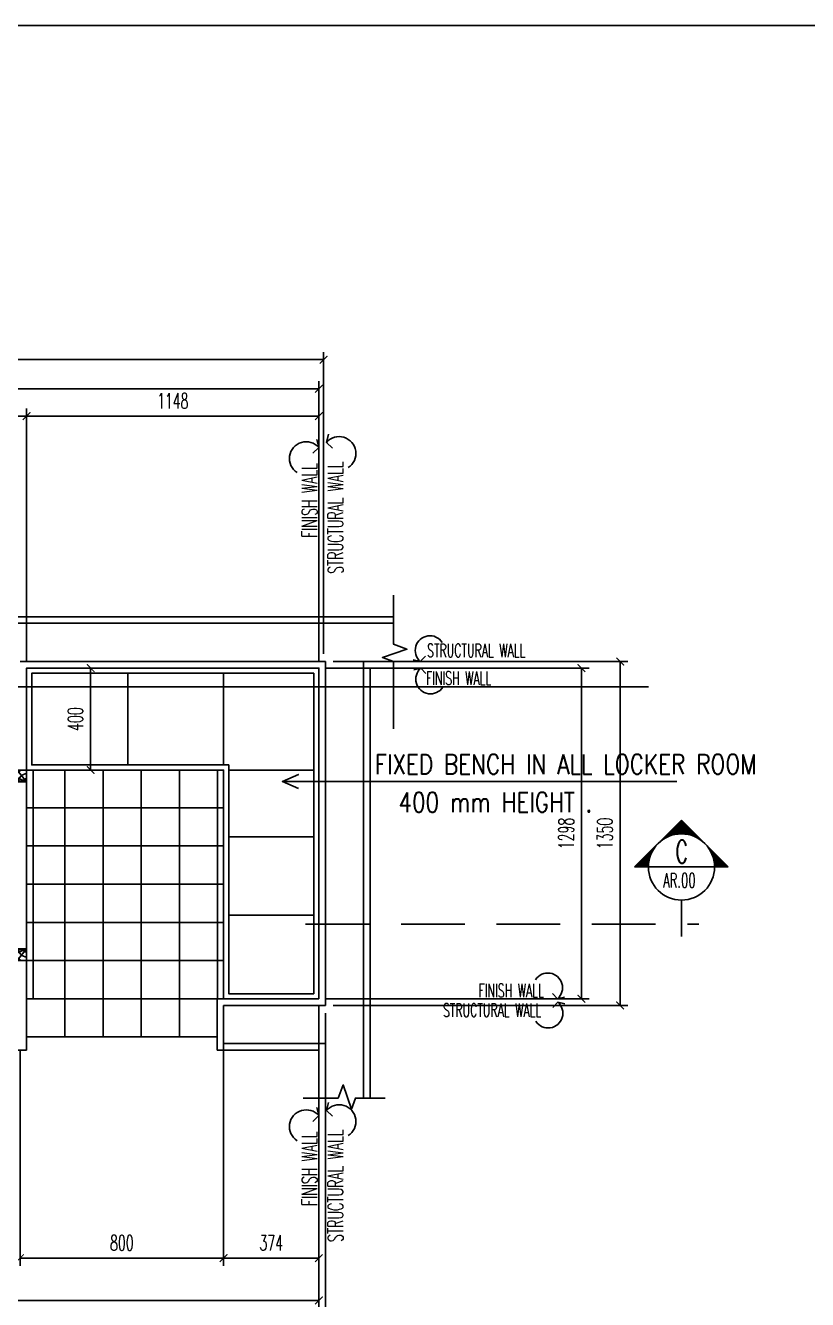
# Model space of a CAD drawing. Extents: x 417609.6 to 417638.5, y 43441 to 43460.9.
# Drawn here: x 417619.4 to 417622.47, y 43455.9 to 43460.9 of the extents above; entities that cross this region are included whole.
import ezdxf
from ezdxf.enums import TextEntityAlignment as Align

# ---------------------------------------------------------------- set-up
doc = ezdxf.new("R2010")
doc.units = 0
doc.header["$MEASUREMENT"] = 0
doc.header["$PDMODE"] = 3
doc.header["$PDSIZE"] = 0.1
doc.linetypes.add('CENTERX2', pattern=[4, 2.5, -0.5, 0.5, -0.5])
doc.linetypes.add('HIDDEN', pattern=[0.375, 0.25, -0.125])
doc.layers.get('0').update_dxf_attribs({"linetype": 'CONTINUOUS'})
doc.layers.get('DEFPOINTS').update_dxf_attribs({"linetype": 'CONTINUOUS'})
for name, color, linetype in [('2', 2, 'CONTINUOUS'), ('AXES', 11, 'CENTERX2'), ('DIM', 4, 'CONTINUOUS'), ('DOOR', 4, 'CONTINUOUS'), ('ELEV-MARK', 6, 'CONTINUOUS'), ('Hatch', 11, 'CONTINUOUS'), ('Plaster', 7, 'CONTINUOUS'), ('Tile', 5, 'CONTINUOUS'), ('TITLE', 6, 'CONTINUOUS'), ('TXT', 2, 'CONTINUOUS'), ('WALL', 6, 'CONTINUOUS')]:
    doc.layers.add(name, color=color, linetype=linetype)
doc.styles.add('ROMANS', font='ROMANS.shx', dxfattribs={"width": 0.6})
doc.dimstyles.new('R50', dxfattribs={"dimscale": 0, "dimtxt": 0.06, "dimasz": 0.03, "dimexe": 0.03, "dimexo": 0.03, "dimgap": 0.03, "dimtad": 1, "dimdec": 0, "dimlfac": 1000, "dimzin": 13, "dimdsep": 46, "dimtxsty": 'ROMANS', "dimblk": 'ARCHTICK', "dimcen": 0.09, "dimclrd": 4, "dimclre": 4, "dimclrt": 2, "dimadec": 0, "dimazin": 0, "dimtfac": 1, "dimtdec": 0, "dimtofl": 0, "dimtmove": 2, "dimatfit": 3, "dimldrblk": 'CLOSEDBLANK', "dimfxl": 0, "dimtolj": 1, "dimtzin": 0, "dimarcsym": 0})

# ---------------------------------------------------------------- blocks, each defined once
blk = doc.blocks.new('A$C3CD36B94')
at = {"layer": 'DOOR', "color": 0, "linetype": 'ByBlock'}
for p, q in [((105.9, 950.4), (55.9, 950.4)), ((55.9, 800.4), (55.9, 950.4)), ((105.9, 850.4), (105.9, 950.4)), ((805.9, 950.4), (855.9, 950.4)), ((805.9, 850.4), (805.9, 950.4)), ((855.9, 800.4), (855.9, 950.4)), ((855.9, 950.4), (855.9, 800.4)), ((80.9, 850.4), (105.9, 850.4)), ((80.9, 800.4), (80.9, 850.4)), ((830.9, 850.4), (805.9, 850.4)), ((830.9, 800.4), (830.9, 850.4)), ((55.9, 800.4), (80.9, 800.4)), ((130.9, 800.4), (80.9, 800.4)), ((80.9, 750.4), (80.9, 800.4)), ((97.9, 750.4), (80.9, 750.4)), ((113.9, 770.4), (97.9, 770.4)), ((97.9, 770.4), (97.9, 750.4)), ((113.9, 750.4), (113.9, 770.4)), ((130.9, 750.4), (113.9, 750.4)), ((130.9, 800.4), (130.9, 750.4)), ((855.9, 800.4), (830.9, 800.4)), ((73.7, 172.8), (73.7, 82.8)), ((80.9, 172.8), (73.7, 172.8)), ((130.9, 172.8), (138.1, 172.8)), ((138.1, 172.8), (138.1, 82.8)), ((64.7, 95.4), (64.7, 160.2)), ((73.7, 160.2), (64.7, 160.2)), ((73.7, 95.4), (73.7, 160.2)), ((138.1, 95.4), (138.1, 160.2)), ((138.1, 160.2), (147.1, 160.2)), ((147.1, 95.4), (147.1, 160.2)), ((73.7, 95.4), (64.7, 95.4)), ((80.9, 82.8), (73.7, 82.8)), ((130.9, 82.8), (138.1, 82.8)), ((138.1, 95.4), (147.1, 95.4)), ((80.9, 50.4), (80.9, 0.4)), ((80.9, 50.4), (97.9, 50.4)), ((130.9, 0.4), (80.9, 0.4)), ((80.9, 0.4), (130.9, 0.4)), ((97.9, 50.4), (97.9, 30.4)), ((97.9, 30.4), (113.9, 30.4)), ((113.9, 50.4), (113.9, 30.4)), ((113.9, 50.4), (130.9, 50.4)), ((130.9, 50.4), (130.9, 0.4))]:
    blk.add_line(p, q, dxfattribs=at)
at = {"layer": 'DOOR', "color": 9, "linetype": 'ByBlock'}
for p, q in [((105.9, 950.4), (55.9, 910.3)), ((105.9, 950.4), (55.9, 836.7)), ((105.9, 950.4), (92.6, 850.4)), ((805.9, 950.4), (819.3, 850.4)), ((805.9, 950.4), (855.9, 836.7)), ((805.9, 950.4), (855.9, 910.3))]:
    blk.add_line(p, q, dxfattribs=at)
at = {"layer": 'DOOR', "linetype": 'ByBlock'}
for p, q in [((80.9, 750.4), (80.9, 50.4)), ((97.9, 750.4), (97.9, 50.4)), ((113.9, 750.4), (113.9, 50.4)), ((130.9, 50.4), (130.9, 750.4))]:
    blk.add_line(p, q, dxfattribs=at)
at = {"layer": 'DOOR', "color": 0, "linetype": 'ByBlock'}
for centre in [(32.4, 127.8), (179.5, 127.8)]:
    blk.add_circle(centre, 32.4, dxfattribs=at)
at = {"layer": 'DOOR', "color": 9, "linetype": 'ByBlock'}
for centre, radius, start, end in [((105.9, 950.4), 54.4, 203.2074, 270), ((105.9, 950.4), 34.4, 180, 270), ((105.9, 950.4), 14.4, 180, 270), ((805.9, 950.4), 34.4, 270, 0), ((805.9, 950.4), 14.4, 270, 0), ((805.9, 950.4), 54.4, 270, 336.7926), ((105.9, 950.4), 74.4, 227.7764, 270), ((105.9, 950.4), 94.4, 238.0182, 270), ((805.9, 950.4), 74.4, 270, 312.2236), ((805.9, 950.4), 94.4, 270, 301.9818), ((105.9, 950.4), 114.4, 244.0838, 257.3774), ((105.9, 950.4), 134.4, 248.1598, 259.28), ((105.9, 950.4), 154.4, 251.1053, 256.2858), ((805.9, 950.4), 134.4, 280.72, 291.8402), ((805.9, 950.4), 154.4, 283.7142, 288.8947)]:
    blk.add_arc(centre, radius, start, end, dxfattribs=at)
at = {"layer": 'DOOR', "linetype": 'HIDDEN', "ltscale": 0.5}
blk.add_arc((105.9, 728.6), 728.6, 268.0335, 5.6617, dxfattribs=at)
blk = doc.blocks.new('_ARCHTICK')
at = {"color": 0, "linetype": 'ByBlock', "const_width": 0.15}
blk.add_lwpolyline([(-0.5, -0.5), (0.5, 0.5)], dxfattribs=at)
blk = doc.blocks.new('*D95')
at = {"layer": 'DEFPOINTS', "color": 0}
for p in [(417620.5509, 43458.3787), (417621.5824, 43458.3787), (417620.5509, 43457.0807)]:
    blk.add_point(p, dxfattribs=at)
at = {"layer": 'Hatch', "color": 4, "lineweight": -2}
for p, q in [((417620.5809, 43458.3787), (417621.6124, 43458.3787)), ((417621.5824, 43457.0807), (417621.5824, 43458.3787)), ((417620.5809, 43457.0807), (417621.6124, 43457.0807))]:
    blk.add_line(p, q, dxfattribs=at)
at = {"layer": 'Hatch', "color": 4, "lineweight": -2, "xscale": 0.03, "yscale": 0.03, "zscale": 0.03}
for p, rotation in [((417621.5824, 43458.3787), 90), ((417621.5824, 43457.0807), 270)]:
    blk.add_blockref('_ARCHTICK', p, dxfattribs=dict(at, rotation=rotation))
at = {"layer": 'Hatch', "color": 2, "insert": (417621.5224, 43457.7297), "char_height": 0.06, "attachment_point": 5, "rotation": 90, "style": 'ROMANS'}
blk.add_mtext('\\A1;1298', dxfattribs=at)
blk = doc.blocks.new('_ClosedBlank')
at = {"color": 0, "linetype": 'ByBlock', "lineweight": -2}
for p, q in [((-1, 0.17), (0, 0)), ((-1, 0.17), (-1, -0.17)), ((0, 0), (-1, -0.17))]:
    blk.add_line(p, q, dxfattribs=at)
blk = doc.blocks.new('*D96')
at = {"layer": 'DEFPOINTS', "color": 0}
for p in [(417620.5769, 43458.4047), (417620.5769, 43457.0547), (417621.7349, 43457.0547)]:
    blk.add_point(p, dxfattribs=at)
at = {"layer": 'Hatch', "color": 4, "lineweight": -2}
for p, q in [((417620.6069, 43458.4047), (417621.7649, 43458.4047)), ((417621.7349, 43458.4047), (417621.7349, 43457.0547)), ((417620.6069, 43457.0547), (417621.7649, 43457.0547))]:
    blk.add_line(p, q, dxfattribs=at)
at = {"layer": 'Hatch', "color": 4, "lineweight": -2, "xscale": 0.03, "yscale": 0.03, "zscale": 0.03}
for p, rotation in [((417621.7349, 43458.4047), 90), ((417621.7349, 43457.0547), 270)]:
    blk.add_blockref('_ARCHTICK', p, dxfattribs=dict(at, rotation=rotation))
at = {"layer": 'Hatch', "color": 2, "insert": (417621.6749, 43457.7297), "char_height": 0.06, "attachment_point": 5, "rotation": 90, "style": 'ROMANS'}
blk.add_mtext('\\A1;1350', dxfattribs=at)
blk = doc.blocks.new('*D97')
at = {"layer": 'DEFPOINTS', "color": 0}
for p in [(417619.4029, 43459.368), (417619.4029, 43458.3787), (417620.5509, 43458.3787)]:
    blk.add_point(p, dxfattribs=at)
at = {"layer": 'Hatch', "color": 4, "lineweight": -2}
for p, q in [((417619.4029, 43458.4087), (417619.4029, 43459.398)), ((417620.5509, 43459.368), (417619.4029, 43459.368)), ((417620.5509, 43458.4087), (417620.5509, 43459.398))]:
    blk.add_line(p, q, dxfattribs=at)
at = {"layer": 'Hatch', "color": 4, "lineweight": -2, "xscale": 0.03, "yscale": 0.03, "zscale": 0.03, "rotation": 180}
blk.add_blockref('_ARCHTICK', (417619.4029, 43459.368), dxfattribs=at)
at = {"layer": 'Hatch', "color": 4, "lineweight": -2, "xscale": 0.03, "yscale": 0.03, "zscale": 0.03}
blk.add_blockref('_ARCHTICK', (417620.5509, 43459.368), dxfattribs=at)
at = {"layer": 'Hatch', "color": 2, "insert": (417619.9769, 43459.428), "char_height": 0.06, "attachment_point": 5, "style": 'ROMANS'}
blk.add_mtext('\\A1;1148', dxfattribs=at)
blk = doc.blocks.new('*D98')
at = {"layer": 'DEFPOINTS', "color": 0}
for p in [(417619.2009, 43459.368), (417619.2009, 43458.3787), (417619.4029, 43458.3787)]:
    blk.add_point(p, dxfattribs=at)
at = {"layer": 'Hatch', "color": 4, "lineweight": -2}
for p, q in [((417619.2009, 43458.4087), (417619.2009, 43459.398)), ((417619.4029, 43459.368), (417619.2009, 43459.368)), ((417619.4029, 43458.4087), (417619.4029, 43459.398))]:
    blk.add_line(p, q, dxfattribs=at)
at = {"layer": 'Hatch', "color": 4, "lineweight": -2, "xscale": 0.03, "yscale": 0.03, "zscale": 0.03, "rotation": 180}
blk.add_blockref('_ARCHTICK', (417619.2009, 43459.368), dxfattribs=at)
at = {"layer": 'Hatch', "color": 4, "lineweight": -2, "xscale": 0.03, "yscale": 0.03, "zscale": 0.03}
blk.add_blockref('_ARCHTICK', (417619.4029, 43459.368), dxfattribs=at)
at = {"layer": 'Hatch', "color": 2, "insert": (417619.3019, 43459.428), "char_height": 0.06, "attachment_point": 5, "style": 'ROMANS'}
blk.add_mtext('\\A1;202', dxfattribs=at)
blk = doc.blocks.new('*D102')
at = {"layer": 'DEFPOINTS', "color": 0}
for p in [(417620.5509, 43459.4755), (417617.3279, 43458.3787), (417620.5509, 43458.3787)]:
    blk.add_point(p, dxfattribs=at)
at = {"layer": 'Hatch', "color": 4, "lineweight": -2}
for p, q in [((417617.3279, 43458.4087), (417617.3279, 43459.5055)), ((417620.5509, 43458.4087), (417620.5509, 43459.5055)), ((417617.3279, 43459.4755), (417620.5509, 43459.4755))]:
    blk.add_line(p, q, dxfattribs=at)
at = {"layer": 'Hatch', "color": 4, "lineweight": -2, "xscale": 0.03, "yscale": 0.03, "zscale": 0.03, "rotation": 180}
blk.add_blockref('_ARCHTICK', (417617.3279, 43459.4755), dxfattribs=at)
at = {"layer": 'Hatch', "color": 4, "lineweight": -2, "xscale": 0.03, "yscale": 0.03, "zscale": 0.03}
blk.add_blockref('_ARCHTICK', (417620.5509, 43459.4755), dxfattribs=at)
at = {"layer": 'Hatch', "color": 2, "insert": (417618.9394, 43459.5355), "char_height": 0.06, "attachment_point": 5, "style": 'ROMANS'}
blk.add_mtext('\\A1;3223', dxfattribs=at)
blk = doc.blocks.new('*D103')
at = {"layer": 'DEFPOINTS', "color": 0}
for p in [(417617.3019, 43459.5897), (417617.3019, 43458.3999), (417620.5694, 43458.4047)]:
    blk.add_point(p, dxfattribs=at)
at = {"layer": 'Hatch', "color": 4, "lineweight": -2}
for p, q in [((417617.3019, 43458.4299), (417617.3019, 43459.6197)), ((417620.5694, 43458.4347), (417620.5694, 43459.6197)), ((417620.5694, 43459.5897), (417617.3019, 43459.5897))]:
    blk.add_line(p, q, dxfattribs=at)
at = {"layer": 'Hatch', "color": 4, "lineweight": -2, "xscale": 0.03, "yscale": 0.03, "zscale": 0.03, "rotation": 180}
blk.add_blockref('_ARCHTICK', (417617.3019, 43459.5897), dxfattribs=at)
at = {"layer": 'Hatch', "color": 4, "lineweight": -2, "xscale": 0.03, "yscale": 0.03, "zscale": 0.03}
blk.add_blockref('_ARCHTICK', (417620.5694, 43459.5897), dxfattribs=at)
at = {"layer": 'Hatch', "color": 2, "insert": (417618.9357, 43459.6497), "char_height": 0.06, "attachment_point": 5, "style": 'ROMANS'}
blk.add_mtext('\\A1;3267', dxfattribs=at)
blk = doc.blocks.new('*D104')
at = {"layer": 'DEFPOINTS', "color": 0}
for p in [(417620.1769, 43457.0547), (417620.5509, 43457.0807), (417620.1769, 43456.0625)]:
    blk.add_point(p, dxfattribs=at)
at = {"layer": 'Hatch', "color": 4, "lineweight": -2}
for p, q in [((417620.5509, 43457.0507), (417620.5509, 43456.0325)), ((417620.1769, 43457.0247), (417620.1769, 43456.0325)), ((417620.5509, 43456.0625), (417620.1769, 43456.0625))]:
    blk.add_line(p, q, dxfattribs=at)
at = {"layer": 'Hatch', "color": 4, "lineweight": -2, "xscale": 0.03, "yscale": 0.03, "zscale": 0.03, "rotation": 180}
blk.add_blockref('_ARCHTICK', (417620.1769, 43456.0625), dxfattribs=at)
at = {"layer": 'Hatch', "color": 4, "lineweight": -2, "xscale": 0.03, "yscale": 0.03, "zscale": 0.03}
blk.add_blockref('_ARCHTICK', (417620.5509, 43456.0625), dxfattribs=at)
at = {"layer": 'Hatch', "color": 2, "insert": (417620.3639, 43456.1225), "char_height": 0.06, "attachment_point": 5, "style": 'ROMANS'}
blk.add_mtext('\\A1;374', dxfattribs=at)
blk = doc.blocks.new('*D105')
at = {"layer": 'DEFPOINTS', "color": 0}
for p in [(417620.1769, 43457.0547), (417619.3769, 43456.9047), (417619.3769, 43456.0625)]:
    blk.add_point(p, dxfattribs=at)
at = {"layer": 'Hatch', "color": 4, "lineweight": -2}
for p, q in [((417620.1769, 43457.0247), (417620.1769, 43456.0325)), ((417619.3769, 43456.8747), (417619.3769, 43456.0325)), ((417620.1769, 43456.0625), (417619.3769, 43456.0625))]:
    blk.add_line(p, q, dxfattribs=at)
at = {"layer": 'Hatch', "color": 4, "lineweight": -2, "xscale": 0.03, "yscale": 0.03, "zscale": 0.03, "rotation": 180}
blk.add_blockref('_ARCHTICK', (417619.3769, 43456.0625), dxfattribs=at)
at = {"layer": 'Hatch', "color": 4, "lineweight": -2, "xscale": 0.03, "yscale": 0.03, "zscale": 0.03}
blk.add_blockref('_ARCHTICK', (417620.1769, 43456.0625), dxfattribs=at)
at = {"layer": 'Hatch', "color": 2, "insert": (417619.7769, 43456.1225), "char_height": 0.06, "attachment_point": 5, "style": 'ROMANS'}
blk.add_mtext('\\A1;800', dxfattribs=at)
blk = doc.blocks.new('*D108')
at = {"layer": 'DEFPOINTS', "color": 0}
for p in [(417617.3279, 43457.0507), (417620.5509, 43457.0547), (417617.3279, 43455.8967)]:
    blk.add_point(p, dxfattribs=at)
at = {"layer": 'Hatch', "color": 4, "lineweight": -2}
for p, q in [((417617.3279, 43457.0207), (417617.3279, 43455.8667)), ((417620.5509, 43457.0247), (417620.5509, 43455.8667)), ((417620.5509, 43455.8967), (417617.3279, 43455.8967))]:
    blk.add_line(p, q, dxfattribs=at)
at = {"layer": 'Hatch', "color": 4, "lineweight": -2, "xscale": 0.03, "yscale": 0.03, "zscale": 0.03, "rotation": 180}
blk.add_blockref('_ARCHTICK', (417617.3279, 43455.8967), dxfattribs=at)
at = {"layer": 'Hatch', "color": 4, "lineweight": -2, "xscale": 0.03, "yscale": 0.03, "zscale": 0.03}
blk.add_blockref('_ARCHTICK', (417620.5509, 43455.8967), dxfattribs=at)
at = {"layer": 'Hatch', "color": 2, "insert": (417618.9394, 43455.9567), "char_height": 0.06, "attachment_point": 5, "style": 'ROMANS'}
blk.add_mtext('\\A1;3223', dxfattribs=at)
blk = doc.blocks.new('*D109')
at = {"layer": 'DEFPOINTS', "color": 0}
for p in [(417617.3019, 43457.0547), (417620.5769, 43457.0547), (417620.5769, 43455.7207)]:
    blk.add_point(p, dxfattribs=at)
at = {"layer": 'Hatch', "color": 4, "lineweight": -2}
for p, q in [((417617.3019, 43457.0247), (417617.3019, 43455.6907)), ((417620.5769, 43457.0247), (417620.5769, 43455.6907)), ((417617.3019, 43455.7207), (417620.5769, 43455.7207))]:
    blk.add_line(p, q, dxfattribs=at)
at = {"layer": 'Hatch', "color": 4, "lineweight": -2, "xscale": 0.03, "yscale": 0.03, "zscale": 0.03, "rotation": 180}
blk.add_blockref('_ARCHTICK', (417617.3019, 43455.7207), dxfattribs=at)
at = {"layer": 'Hatch', "color": 4, "lineweight": -2, "xscale": 0.03, "yscale": 0.03, "zscale": 0.03}
blk.add_blockref('_ARCHTICK', (417620.5769, 43455.7207), dxfattribs=at)
at = {"layer": 'Hatch', "color": 2, "insert": (417618.9394, 43455.7807), "char_height": 0.06, "attachment_point": 5, "style": 'ROMANS'}
blk.add_mtext('\\A1;3275', dxfattribs=at)
blk = doc.blocks.new('*X22')
at = {"color": 0}
for p, q in [((14608, 7877), (14819, 8088)), ((14625, 7890), (14821, 8086)), ((14637, 7899), (14823, 8084)), ((14647, 7905), (14825, 8082)), ((14656, 7910), (14826, 8081)), ((14664, 7915), (14828, 8079)), ((14671, 7919), (14830, 8077)), ((14678, 7922), (14832, 8075)), ((14685, 7925), (14833, 8073)), ((14691, 7928), (14835, 8072)), ((14697, 7930), (14837, 8070)), ((14703, 7933), (14839, 8068)), ((14709, 7935), (14841, 8066)), ((14714, 7937), (14842, 8065)), ((14719, 7938), (14844, 8063)), ((14725, 7940), (14846, 8061)), ((14730, 7941), (14848, 8059)), ((14734, 7943), (14849, 8058)), ((14739, 7944), (14851, 8056)), ((14744, 7945), (14853, 8054)), ((14749, 7946), (14855, 8052)), ((14753, 7947), (14856, 8051)), ((14757, 7948), (14858, 8049)), ((14762, 7949), (14860, 8047)), ((14766, 7950), (14862, 8045)), ((14770, 7950), (14863, 8043)), ((14774, 7951), (14865, 8042)), ((14778, 7951), (14867, 8040)), ((14782, 7952), (14869, 8038)), ((14786, 7952), (14871, 8036)), ((14790, 7953), (14872, 8035)), ((14794, 7953), (14874, 8033)), ((14798, 7953), (14876, 8031)), ((14802, 7953), (14878, 8029)), ((14805, 7954), (14879, 8028)), ((14809, 7954), (14881, 8026)), ((14813, 7954), (14883, 8024)), ((14816, 7954), (14885, 8022)), ((14820, 7954), (14886, 8020)), ((14823, 7954), (14888, 8019)), ((14827, 7954), (14890, 8017)), ((14830, 7954), (14892, 8015)), ((14834, 7953), (14894, 8013)), ((14837, 7953), (14895, 8012)), ((14840, 7953), (14897, 8010)), ((14844, 7953), (14899, 8008)), ((14847, 7953), (14901, 8006)), ((14850, 7952), (14902, 8005)), ((14853, 7952), (14904, 8003)), ((14856, 7952), (14906, 8001)), ((14860, 7951), (14908, 7999)), ((14863, 7951), (14909, 7997)), ((14866, 7950), (14911, 7996)), ((14869, 7950), (14913, 7994)), ((14872, 7949), (14915, 7992)), ((14875, 7949), (14917, 7990)), ((14878, 7948), (14918, 7989)), ((14881, 7948), (14920, 7987)), ((14884, 7947), (14922, 7985)), ((14887, 7947), (14924, 7983)), ((14890, 7946), (14925, 7982)), ((14893, 7945), (14927, 7980)), ((14895, 7945), (14929, 7978)), ((14898, 7944), (14931, 7976)), ((14901, 7943), (14932, 7974)), ((14904, 7942), (14934, 7973)), ((14907, 7942), (14936, 7971)), ((14909, 7941), (14938, 7969)), ((14912, 7940), (14939, 7967)), ((14915, 7939), (14941, 7966)), ((14917, 7938), (14943, 7964)), ((14920, 7937), (14945, 7962)), ((14923, 7937), (14947, 7960)), ((14925, 7936), (14948, 7959)), ((14928, 7935), (14950, 7957)), ((14931, 7934), (14952, 7955)), ((14933, 7933), (14954, 7953)), ((14936, 7932), (14955, 7952)), ((14938, 7931), (14957, 7950)), ((14941, 7930), (14959, 7948)), ((14943, 7929), (14961, 7946)), ((14946, 7928), (14962, 7944)), ((14948, 7927), (14964, 7943)), ((14951, 7926), (14966, 7941)), ((14953, 7925), (14968, 7939)), ((14956, 7923), (14970, 7937)), ((14958, 7922), (14971, 7936)), ((14960, 7921), (14973, 7934)), ((14963, 7920), (14975, 7932)), ((14965, 7919), (14977, 7930)), ((14967, 7918), (14978, 7929)), ((14970, 7916), (14980, 7927)), ((14972, 7915), (14982, 7925)), ((14974, 7914), (14984, 7923)), ((14977, 7913), (14985, 7921)), ((14979, 7911), (14987, 7920)), ((14981, 7910), (14989, 7918)), ((14983, 7909), (14991, 7916)), ((14986, 7908), (14993, 7914)), ((14988, 7906), (14994, 7913)), ((14990, 7905), (14996, 7911)), ((14992, 7903), (14998, 7909)), ((14994, 7902), (15000, 7907)), ((14997, 7901), (15001, 7906)), ((14999, 7899), (15003, 7904)), ((15001, 7898), (15005, 7902)), ((15003, 7896), (15007, 7900)), ((15005, 7895), (15008, 7898)), ((15007, 7894), (15010, 7897)), ((15009, 7892), (15012, 7895)), ((15011, 7891), (15014, 7893)), ((15013, 7889), (15016, 7891)), ((15015, 7888), (15017, 7890)), ((15017, 7886), (15019, 7888)), ((15019, 7884), (15021, 7886)), ((15021, 7883), (15023, 7884)), ((15023, 7881), (15024, 7883)), ((15025, 7880), (15026, 7881)), ((15027, 7878), (15028, 7879)), ((14360, 7629), (14571, 7839)), ((14364, 7629), (14557, 7822)), ((14368, 7629), (14549, 7810)), ((14371, 7629), (14542, 7800)), ((14375, 7629), (14537, 7791)), ((14378, 7629), (14533, 7783)), ((14382, 7629), (14529, 7776)), ((14385, 7629), (14525, 7769)), ((14389, 7629), (14522, 7762)), ((14392, 7629), (14519, 7756)), ((15029, 7877), (15030, 7877)), ((15031, 7875), (15031, 7875)), ((15033, 7873), (15033, 7874)), ((15035, 7872), (15035, 7872)), ((15036, 7870), (15037, 7870)), ((15038, 7868), (15038, 7868)), ((15040, 7867), (15040, 7867)), ((15042, 7865), (15042, 7865)), ((15044, 7863), (15044, 7863)), ((15046, 7861), (15046, 7861)), ((15047, 7860), (15047, 7860)), ((15051, 7856), (15051, 7856)), ((15053, 7854), (15053, 7854)), ((15054, 7852), (15054, 7853)), ((15056, 7851), (15056, 7851)), ((15058, 7849), (15058, 7849)), ((15059, 7847), (15060, 7847)), ((15061, 7845), (15061, 7845)), ((15063, 7843), (15063, 7844)), ((15064, 7841), (15065, 7842)), ((15066, 7839), (15067, 7840)), ((15068, 7837), (15069, 7838)), ((15069, 7836), (15070, 7837)), ((15071, 7834), (15072, 7835)), ((15072, 7832), (15074, 7833)), ((15074, 7830), (15076, 7831)), ((15076, 7828), (15077, 7830)), ((15077, 7826), (15079, 7828)), ((15079, 7824), (15081, 7826)), ((15080, 7822), (15083, 7824)), ((15082, 7820), (15084, 7822)), ((15083, 7818), (15086, 7821)), ((15085, 7815), (15088, 7819)), ((15086, 7813), (15090, 7817)), ((15087, 7811), (15092, 7815)), ((15089, 7809), (15093, 7814)), ((15090, 7807), (15095, 7812)), ((15092, 7805), (15097, 7810)), ((15093, 7803), (15099, 7808)), ((15094, 7801), (15100, 7807)), ((15096, 7798), (15102, 7805)), ((15097, 7796), (15104, 7803)), ((15098, 7794), (15106, 7801)), ((15100, 7792), (15107, 7799)), ((15101, 7790), (15109, 7798)), ((15102, 7787), (15111, 7796)), ((15104, 7785), (15113, 7794)), ((15105, 7783), (15115, 7792)), ((15106, 7780), (15116, 7791)), ((15107, 7778), (15118, 7789)), ((15108, 7776), (15120, 7787)), ((15110, 7773), (15122, 7785)), ((15111, 7771), (15123, 7784)), ((15112, 7769), (15125, 7782)), ((15113, 7766), (15127, 7780)), ((15114, 7764), (15129, 7778)), ((15115, 7761), (15130, 7777)), ((15116, 7759), (15132, 7775)), ((15117, 7756), (15134, 7773)), ((15118, 7754), (15136, 7771)), ((15119, 7751), (15137, 7769)), ((15121, 7749), (15139, 7768)), ((15122, 7746), (15141, 7766)), ((15122, 7744), (15143, 7764)), ((15123, 7741), (15145, 7762)), ((15124, 7739), (15146, 7761)), ((15125, 7736), (15148, 7759)), ((15126, 7733), (15150, 7757)), ((15127, 7731), (15152, 7755)), ((15128, 7728), (15153, 7754)), ((14396, 7629), (14517, 7750)), ((14399, 7629), (14515, 7744)), ((14403, 7629), (14513, 7739)), ((14406, 7629), (14511, 7733)), ((14410, 7629), (14509, 7728)), ((14413, 7629), (14507, 7723)), ((14417, 7629), (14506, 7718)), ((14421, 7629), (14505, 7713)), ((14424, 7629), (14503, 7708)), ((14428, 7629), (14502, 7703)), ((14431, 7629), (14501, 7699)), ((14435, 7629), (14500, 7694)), ((14438, 7629), (14499, 7690)), ((14442, 7629), (14499, 7686)), ((14445, 7629), (14498, 7681)), ((14449, 7629), (14497, 7677)), ((14452, 7629), (14497, 7673)), ((14456, 7629), (14496, 7669)), ((14459, 7629), (14496, 7665)), ((14463, 7629), (14495, 7661)), ((14466, 7629), (14495, 7657)), ((14470, 7629), (14494, 7653)), ((14474, 7629), (14494, 7649)), ((14477, 7629), (14494, 7646)), ((14481, 7629), (14494, 7642)), ((14484, 7629), (14494, 7638)), ((14488, 7629), (14494, 7635)), ((14491, 7629), (14494, 7631)), ((15129, 7725), (15155, 7752)), ((15130, 7723), (15157, 7750)), ((15130, 7720), (15159, 7748)), ((15131, 7717), (15160, 7746)), ((15132, 7714), (15162, 7745)), ((15133, 7712), (15164, 7743)), ((15133, 7709), (15166, 7741)), ((15134, 7706), (15168, 7739)), ((15135, 7703), (15169, 7738)), ((15136, 7700), (15171, 7736)), ((15136, 7697), (15173, 7734)), ((15137, 7695), (15175, 7732)), ((15137, 7692), (15176, 7731)), ((15138, 7689), (15178, 7729)), ((15139, 7686), (15180, 7727)), ((15139, 7683), (15182, 7725)), ((15140, 7680), (15183, 7723)), ((15140, 7676), (15185, 7722)), ((15140, 7673), (15187, 7720)), ((15141, 7670), (15189, 7718)), ((15141, 7667), (15191, 7716)), ((15142, 7664), (15192, 7715)), ((15142, 7661), (15194, 7713)), ((15142, 7658), (15196, 7711)), ((15143, 7654), (15198, 7709)), ((15143, 7651), (15199, 7708)), ((15143, 7648), (15201, 7706)), ((15143, 7644), (15203, 7704)), ((15143, 7641), (15205, 7702)), ((15143, 7637), (15206, 7700)), ((15143, 7634), (15208, 7699)), ((15144, 7631), (15210, 7697)), ((15145, 7629), (15212, 7695)), ((15149, 7629), (15214, 7693)), ((15152, 7629), (15215, 7692)), ((15156, 7629), (15217, 7690)), ((15159, 7629), (15219, 7688)), ((15163, 7629), (15221, 7686)), ((15167, 7629), (15222, 7685)), ((15170, 7629), (15224, 7683)), ((15174, 7629), (15226, 7681)), ((15177, 7629), (15228, 7679)), ((15181, 7629), (15229, 7678)), ((15184, 7629), (15231, 7676)), ((15188, 7629), (15233, 7674)), ((15191, 7629), (15235, 7672)), ((15195, 7629), (15236, 7670)), ((15198, 7629), (15238, 7669)), ((15202, 7629), (15240, 7667)), ((15205, 7629), (15242, 7665)), ((15209, 7629), (15244, 7663)), ((15212, 7629), (15245, 7662)), ((15216, 7629), (15247, 7660)), ((15220, 7629), (15249, 7658)), ((15223, 7629), (15251, 7656)), ((15227, 7629), (15252, 7655)), ((15230, 7629), (15254, 7653)), ((15234, 7629), (15256, 7651)), ((15237, 7629), (15258, 7649)), ((15241, 7629), (15259, 7647)), ((15244, 7629), (15261, 7646)), ((15248, 7629), (15263, 7644)), ((15251, 7629), (15265, 7642)), ((15255, 7629), (15267, 7640)), ((15258, 7629), (15268, 7639)), ((15262, 7629), (15270, 7637)), ((15266, 7629), (15272, 7635)), ((15269, 7629), (15274, 7633)), ((15273, 7629), (15275, 7632)), ((15276, 7629), (15277, 7630))]:
    blk.add_line(p, q, dxfattribs=at)
blk = doc.blocks.new('STTRUC.WALL')
at = {"layer": 'DIM'}
blk.add_arc((-0.0435, -0.0496), 0.066, 213.1771, 48.7793, dxfattribs=at)
at = {"layer": 'WALL'}
for q in [(-0.0228, -0.0234), (0.0318, -0.0075)]:
    blk.add_line((0, 0), q, dxfattribs=at)
at = {"layer": 'TXT', "style": 'ROMANS', "width": 0.6}
blk.add_text('STRUCTURAL WALL', height=0.06, dxfattribs=at).set_placement((-0.516, -0.066))
blk = doc.blocks.new('FINISH.WALL')
at = {"layer": 'DIM'}
blk.add_arc((-0.0435, 0.0496), 0.066, 311.2207, 146.8229, dxfattribs=at)
at = {"layer": 'WALL'}
for q in [(-0.0228, 0.0234), (0.0318, 0.0075)]:
    blk.add_line((0, 0), q, dxfattribs=at)
at = {"layer": 'TXT', "style": 'ROMANS', "width": 0.6}
blk.add_text('FINISH WALL', height=0.06, dxfattribs=at).set_placement((-0.3548, 0.0066))
blk = doc.blocks.new('STRUC.W')
at = {"layer": 'DIM'}
blk.add_arc((0.0435, 0.0496), 0.066, 33.1771, 228.7793, dxfattribs=at)
at = {"layer": 'WALL'}
for q in [(-0.0318, 0.0075), (0.0228, 0.0234)]:
    blk.add_line((0, 0), q, dxfattribs=at)
at = {"layer": 'TXT', "style": 'ROMANS', "width": 0.6}
blk.add_text('STRUCTURAL WALL', height=0.06, dxfattribs=at).set_placement((0.0308, 0.0198))
blk = doc.blocks.new('FINISH.W')
at = {"layer": 'DIM'}
blk.add_arc((0.0435, -0.0496), 0.066, 131.2207, 326.8229, dxfattribs=at)
at = {"layer": 'WALL'}
for q in [(-0.0318, -0.0075), (0.0228, -0.0234)]:
    blk.add_line((0, 0), q, dxfattribs=at)
at = {"layer": 'TXT', "style": 'ROMANS', "width": 0.6}
blk.add_text('FINISH WALL', height=0.06, dxfattribs=at).set_placement((0.0232, -0.0748))
blk = doc.blocks.new('*D197')
at = {"layer": 'DEFPOINTS', "color": 0}
for p in [(417619.6544, 43458.3787), (417619.6544, 43457.9787), (417619.6544, 43457.9787)]:
    blk.add_point(p, dxfattribs=at)
at = {"layer": 'Hatch', "color": 4, "lineweight": -2}
blk.add_line((417619.6544, 43458.3787), (417619.6544, 43457.9787), dxfattribs=at)
at = {"layer": 'Hatch', "color": 4, "lineweight": -2, "xscale": 0.03, "yscale": 0.03, "zscale": 0.03}
for p, rotation in [((417619.6544, 43458.3787), 90), ((417619.6544, 43457.9787), 270)]:
    blk.add_blockref('_ARCHTICK', p, dxfattribs=dict(at, rotation=rotation))
at = {"layer": 'Hatch', "color": 2, "insert": (417619.5944, 43458.1787), "char_height": 0.06, "attachment_point": 5, "rotation": 90, "style": 'ROMANS'}
blk.add_mtext('\\A1;400', dxfattribs=at)

msp = doc.modelspace()

# ---------------------------------------------------------------- linework, layer by layer
at = {"layer": '2'}
for p, q in [((417619.7999, 43457.9987), (417619.7999, 43458.3587)), ((417620.1769, 43457.9987), (417620.1769, 43458.3587)), ((417620.1969, 43457.9787), (417620.5309, 43457.9787)), ((417619.4029, 43457.932), (417619.4029, 43457.2775)), ((417620.1969, 43457.7167), (417620.5309, 43457.7167)), ((417620.1969, 43457.4087), (417620.5309, 43457.4087))]:
    msp.add_line(p, q, dxfattribs=at)
for points in [[(417620.8448, 43458.141), (417620.8448, 43458.4045), (417620.8009, 43458.4206), (417620.8968, 43458.4526), (417620.8448, 43458.4726), (417620.8448, 43458.6652)], [(417621.9578, 43457.9334), (417620.4079, 43457.9334), (417620.4706, 43457.9612), (417620.4079, 43457.9334), (417620.4706, 43457.9056)], [(417620.8112, 43456.6907), (417620.6946, 43456.6907), (417620.6786, 43456.6467), (417620.6466, 43456.7427), (417620.6266, 43456.6907), (417620.4897, 43456.6907)]]:
    msp.add_lwpolyline(points, dxfattribs=at)
for points in [[(417620.5509, 43457.0807), (417620.1769, 43457.0807), (417620.1769, 43457.9787), (417619.4029, 43457.9787), (417619.4029, 43458.3787), (417620.5509, 43458.3787)], [(417620.5309, 43457.1007), (417620.1969, 43457.1007), (417620.1969, 43457.9987), (417619.4229, 43457.9987), (417619.4229, 43458.3587), (417620.5309, 43458.3587)]]:
    msp.add_lwpolyline(points, close=True, dxfattribs=at)
at = {"layer": 'AXES'}
msp.add_line((417621.8464, 43458.3047), (417615.9915, 43458.3047), dxfattribs=at)
at = {"layer": 'ELEV-MARK', "color": 6}
for p, q in [((417621.7918, 43457.5982), (417621.9757, 43457.7821)), ((417622.1595, 43457.5982), (417621.9757, 43457.7821)), ((417621.8457, 43457.5982), (417621.7918, 43457.5982)), ((417622.1057, 43457.5982), (417621.8457, 43457.5982)), ((417622.1595, 43457.5982), (417622.1057, 43457.5982))]:
    msp.add_line(p, q, dxfattribs=at)
at = {"layer": 'ELEV-MARK', "color": 6, "linetype": 'HIDDEN'}
for p, q in [((417621.9757, 43457.3249), (417621.9757, 43457.4682)), ((417620.4989, 43457.3737), (417622.0441, 43457.3737))]:
    msp.add_line(p, q, dxfattribs=at)
at = {"layer": 'ELEV-MARK', "color": 6}
msp.add_circle((417621.9757, 43457.5982), 0.13, dxfattribs=at)
at = {"layer": 'Plaster'}
for p, q in [((417617.3279, 43458.5807), (417620.8448, 43458.5807)), ((417619.4029, 43458.3787), (417619.4029, 43457.9787)), ((417620.5509, 43458.3787), (417619.4029, 43458.3787)), ((417620.5509, 43458.3787), (417620.5509, 43457.0807)), ((417620.7529, 43458.3787), (417620.7529, 43456.6907)), ((417620.8448, 43458.3787), (417620.7529, 43458.3787)), ((417619.4029, 43457.9787), (417619.2009, 43457.9787)), ((417619.2009, 43457.2307), (417619.4029, 43457.2307)), ((417619.4029, 43457.2307), (417619.4029, 43456.8787)), ((417620.1509, 43457.0807), (417620.1509, 43456.8787)), ((417620.1509, 43457.0807), (417620.5509, 43457.0807)), ((417621.2828, 43457.0807), (417621.1203, 43457.0807)), ((417619.4029, 43456.8787), (417617.3279, 43456.8787)), ((417620.5509, 43456.8787), (417620.1509, 43456.8787)), ((417620.5509, 43456.8787), (417620.5509, 43456.6907))]:
    msp.add_line(p, q, dxfattribs=at)
at = {"layer": 'Tile'}
for p, q in [((417619.4279, 43457.9787), (417619.4279, 43457.0807)), ((417619.5529, 43457.9787), (417619.5529, 43456.9307)), ((417619.7029, 43457.9787), (417619.7029, 43456.9307)), ((417619.8529, 43457.9787), (417619.8529, 43456.9307)), ((417619.8529, 43457.9787), (417619.8529, 43456.9307)), ((417620.0029, 43457.9787), (417620.0029, 43456.9307)), ((417620.1529, 43457.9787), (417620.1529, 43457.0807)), ((417619.4029, 43457.8307), (417620.1769, 43457.8307)), ((417619.4029, 43457.6807), (417620.1769, 43457.6807)), ((417619.4029, 43457.5307), (417620.1769, 43457.5307)), ((417619.4029, 43457.3807), (417620.1769, 43457.3807)), ((417619.4029, 43457.2307), (417620.1769, 43457.2307)), ((417619.4029, 43457.0807), (417620.1509, 43457.0807)), ((417619.4029, 43456.9307), (417620.1509, 43456.9307))]:
    msp.add_line(p, q, dxfattribs=at)
at = {"layer": 'TITLE'}
msp.add_line((417637.9386, 43460.9016), (417609.6136, 43460.9016), dxfattribs=at)
at = {"layer": 'WALL'}
for p, q in [((417617.3019, 43458.5547), (417620.8448, 43458.5547)), ((417619.3769, 43458.4047), (417620.5769, 43458.4047)), ((417620.5769, 43458.4047), (417620.5769, 43457.0547)), ((417620.7269, 43458.4047), (417620.7269, 43456.6907)), ((417620.7269, 43458.4047), (417620.8448, 43458.4047)), ((417620.1769, 43457.0547), (417620.1769, 43456.9047)), ((417620.1769, 43457.0547), (417620.5769, 43457.0547)), ((417620.1769, 43456.9047), (417620.5769, 43456.9047)), ((417620.5769, 43456.9047), (417620.5769, 43456.6907))]:
    msp.add_line(p, q, dxfattribs=at)

# ---------------------------------------------------------------- block references
at = {"layer": 'DOOR', "color": 0, "xscale": -0.0009349999887672311, "yscale": 0.0009349999887672311, "zscale": 0.000934999998781277, "rotation": 270}
msp.add_blockref('A$C3CD36B94', (417618.5143, 43457.1784), dxfattribs=at)
at = {"layer": 'ELEV-MARK', "color": 11, "xscale": -0.0004000000000132786, "yscale": 0.0004000000000132786, "zscale": 0.0004}
msp.add_blockref('*X22', (417627.9031, 43454.5468), dxfattribs=at)
at = {"layer": 'WALL', "extrusion": (0, 0, -1), "xscale": -1, "zscale": -1, "rotation": 270}
for name, p in [('FINISH.WALL', (-417620.5509, 43459.245)), ('STTRUC.WALL', (-417620.5809, 43459.265)), ('FINISH.WALL', (-417620.5509, 43456.6222)), ('STTRUC.WALL', (-417620.5809, 43456.6422))]:
    msp.add_blockref(name, p, dxfattribs=at)
at = {"layer": 'WALL', "xscale": 0.874999999996362, "yscale": 0.874999999996362, "zscale": 0.875}
for name, p in [('STRUC.W', (417620.9494, 43458.4047)), ('FINISH.W', (417620.9515, 43458.3787))]:
    msp.add_blockref(name, p, dxfattribs=at)
at = {"layer": 'WALL', "extrusion": (0, 0, -1), "xscale": -0.875, "yscale": 0.875, "zscale": -0.875}
for name, p in [('FINISH.WALL', (-417621.4888, 43457.0807)), ('STTRUC.WALL', (-417621.4901, 43457.0672))]:
    msp.add_blockref(name, p, dxfattribs=at)

# ---------------------------------------------------------------- texts
at = {"layer": 'ELEV-MARK', "color": 6, "style": 'ROMANS', "width": 0.6}
msp.add_attdef('C', text='1', height=0.09, dxfattribs=at).set_placement((417621.9766, 43457.658), align=Align.MIDDLE)
at = {"layer": 'ELEV-MARK', "color": 2, "style": 'ROMANS', "width": 0.6}
msp.add_attdef('AR.00', text='S-00', height=0.056, dxfattribs=at).set_placement((417621.9674, 43457.546), align=Align.MIDDLE)
at = {"layer": 'TXT', "color": 2, "style": 'ROMANS', "width": 0.8}
for s, p in [(' FIXED BENCH IN ALL LOCKER ROOM', (417620.728, 43457.9625)), ('400 mm HEIGHT .', (417620.8637, 43457.8134))]:
    msp.add_text(s, height=0.077703, dxfattribs=at).set_placement(p)

# ---------------------------------------------------------------- dimensions: what is measured, and where the dimension line sits
at = {"layer": 'Hatch'}
for base, p1, p2, picture, middle in [((417617.30192, 43459.5897), (417620.5694, 43458.40471), (417617.30192, 43458.39989), '*D103', (417618.93566, 43459.6497)), ((417620.5509, 43459.4755), (417617.3279, 43458.3787), (417620.5509, 43458.3787), '*D102', (417618.9394, 43459.5355)), ((417619.2009, 43459.368), (417619.4029, 43458.3787), (417619.2009, 43458.3787), '*D98', (417619.3019, 43459.428)), ((417619.4029, 43459.368), (417620.5509, 43458.3787), (417619.4029, 43458.3787), '*D97', (417619.9769, 43459.428)), ((417620.5769, 43455.7207), (417617.3019, 43457.0547), (417620.5769, 43457.0547), '*D109', (417618.9394, 43455.7807)), ((417617.3279, 43455.8967), (417620.5509, 43457.0547), (417617.3279, 43457.0507), '*D108', (417618.9394, 43455.9567)), ((417619.3769, 43456.0625), (417620.1769, 43457.0547), (417619.3769, 43456.9047), '*D105', (417619.7769, 43456.1225)), ((417620.1769, 43456.0625), (417620.5509, 43457.0807), (417620.1769, 43457.0547), '*D104', (417620.3639, 43456.1225))]:
    dim = msp.add_linear_dim(base=base, p1=p1, p2=p2, dimstyle='R50', override={"dimscale": 1}, dxfattribs=at)
    dim.commit()
    dim.dimension.update_dxf_attribs({"geometry": picture, "text_midpoint": middle})
for base, p1, p2, picture, middle in [((417621.7349, 43457.0547), (417620.5769, 43458.4047), (417620.5769, 43457.0547), '*D96', (417621.6749, 43457.7297)), ((417619.6544, 43457.9787), (417619.6544, 43458.3787), (417619.6544, 43457.9787), '*D197', (417619.5944, 43458.1787)), ((417621.5824, 43458.3787), (417620.5509, 43457.0807), (417620.5509, 43458.3787), '*D95', (417621.5224, 43457.7297))]:
    dim = msp.add_linear_dim(base=base, p1=p1, p2=p2, angle=90, dimstyle='R50', override={"dimscale": 1}, dxfattribs=at)
    dim.commit()
    dim.dimension.update_dxf_attribs({"geometry": picture, "text_midpoint": middle})

doc.saveas('drawing.dxf')
